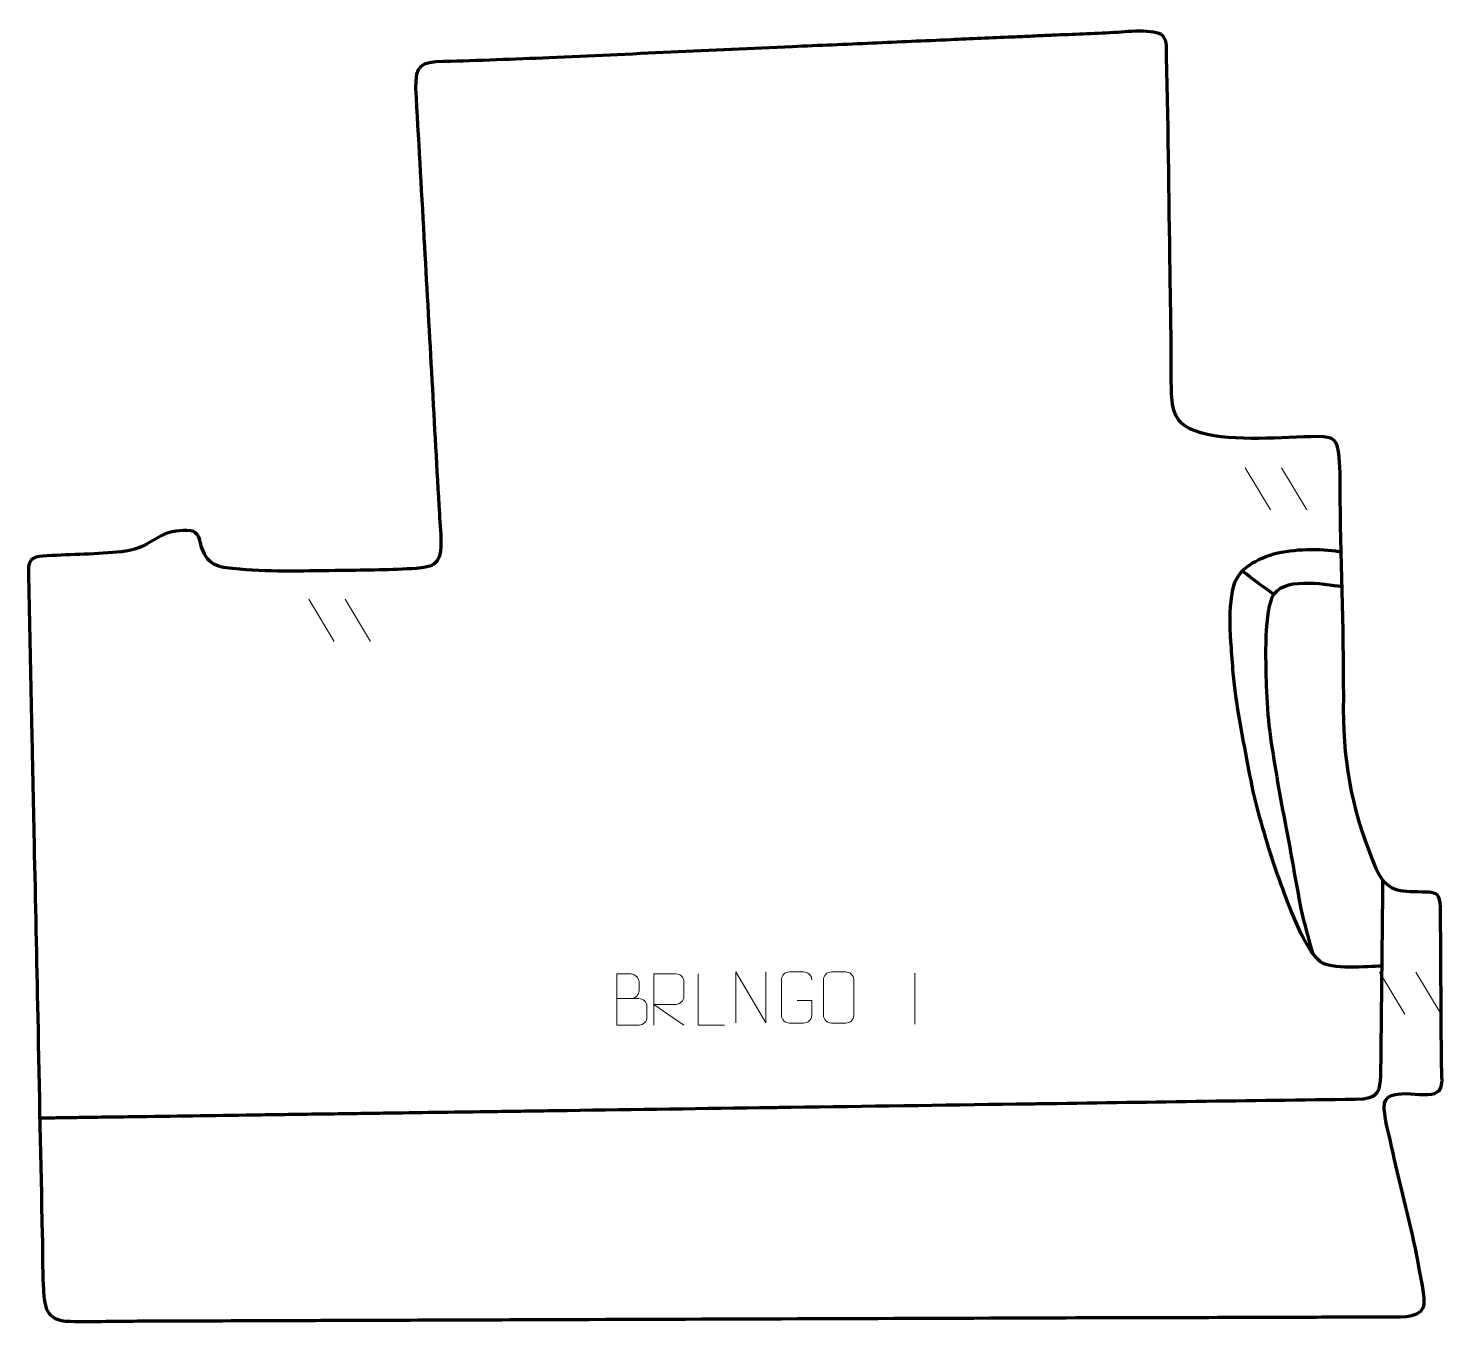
# Model space of a CAD drawing. Header units: millimetres. Extents: x 1348 to 2039, y 233 to 865.
import ezdxf

# ---------------------------------------------------------------- set-up
doc = ezdxf.new("R2010")
doc.units = ezdxf.units.MM
doc.header["$MEASUREMENT"] = 0
doc.layers.add('layer 2', color=7, linetype='Continuous')
doc.layers.add('layer 3', color=7, linetype='Continuous')

msp = doc.modelspace()

# ---------------------------------------------------------------- linework, layer by layer
at = {"layer": 'layer 2', "color": 142, "lineweight": 158}
for points, knots in [([(2008.7707, 406.9399), (2002.2124, 406.7326), (1983.8981, 405.0979), (1979.0917, 409.114), (1979.0917, 409.114), (1971.2618, 415.6567), (1964.4248, 434.8479), (1960.7289, 444.7008), (1960.7289, 444.7008), (1955.8473, 457.7149), (1951.7952, 471.0196), (1948.2612, 484.4584), (1948.2612, 484.4584), (1946.4387, 491.423), (1944.9991, 498.3683), (1943.6962, 505.4449), (1943.6962, 505.4449), (1940.9672, 520.3158), (1937.9488, 534.9335), (1936.5702, 550.0246), (1936.5702, 550.0246), (1936.1567, 554.7033), (1935.8354, 559.3905), (1935.4973, 564.0753), (1935.4973, 564.0753), (1935.3878, 565.584), (1935.2893, 567.0911), (1935.2019, 568.6012), (1935.2019, 568.6012), (1934.7657, 576.312), (1934.9593, 583.1638), (1936.3575, 590.7858), (1936.3575, 590.7858), (1937.5377, 596.5032), (1940.3281, 600.1087), (1945.2062, 603.2908), (1945.2062, 603.2908), (1948.1478, 605.2095), (1951.3309, 606.5484), (1954.6407, 607.6839), (1954.6407, 607.6839), (1963.8917, 610.7592), (1976.9286, 610.9315), (1986.561, 609.6911), (1986.561, 609.6911), (1987.4113, 609.5815), (1988.2613, 609.4679), (1989.1112, 609.3555)], [0, 0, 0, 0, 0.07692308, 0.07692308, 0.07692308, 0.07692308, 0.15384615, 0.15384615, 0.15384615, 0.15384615, 0.23076923, 0.23076923, 0.23076923, 0.23076923, 0.30769231, 0.30769231, 0.30769231, 0.30769231, 0.38461538, 0.38461538, 0.38461538, 0.38461538, 0.46153846, 0.46153846, 0.46153846, 0.46153846, 0.53846154, 0.53846154, 0.53846154, 0.53846154, 0.61538462, 0.61538462, 0.61538462, 0.61538462, 0.69230769, 0.69230769, 0.69230769, 0.69230769, 0.76923077, 0.76923077, 0.76923077, 0.76923077, 0.84615385, 0.84615385, 0.84615385, 0.84615385, 1, 1, 1, 1]), ([(1989.553, 592.2035), (1980.8064, 593.3529), (1959.8265, 597.2287), (1955.42, 586.8862), (1955.42, 586.8862), (1951.3718, 577.3843), (1952.3636, 552.4628), (1952.7734, 541.1835), (1952.7734, 541.1835), (1953.0493, 533.5929), (1953.6351, 526.1728), (1954.7305, 518.6531), (1954.7305, 518.6531), (1956.9304, 503.9284), (1959.3548, 489.6629), (1962.236, 475.0546), (1962.236, 475.0546), (1964.8598, 461.7513), (1966.9374, 448.2458), (1969.6353, 435.0043), (1969.6353, 435.0043), (1971.1619, 427.5123), (1973.3607, 420.1651), (1975.4247, 412.8081)], [0, 0, 0, 0, 0.14285714, 0.14285714, 0.14285714, 0.14285714, 0.28571429, 0.28571429, 0.28571429, 0.28571429, 0.42857143, 0.42857143, 0.42857143, 0.42857143, 0.57142857, 0.57142857, 0.57142857, 0.57142857, 0.71428571, 0.71428571, 0.71428571, 0.71428571, 1, 1, 1, 1]), ([(1353.8267, 332.867), (1356.9995, 332.9123), (1360.1722, 332.9576), (1363.3449, 333.0029), (1363.3449, 333.0029), (1366.5176, 333.0483), (1369.6904, 333.0937), (1372.8631, 333.139), (1372.8631, 333.139), (1382.7153, 333.2797), (1392.5674, 333.4204), (1402.4196, 333.5611), (1402.4196, 333.5611), (1422.2909, 333.8449), (1442.1622, 334.1287), (1462.0335, 334.4126), (1462.0335, 334.4126), (1472.0527, 334.5557), (1482.0717, 334.6987), (1492.0909, 334.8418), (1492.0909, 334.8418), (1501.9431, 334.9825), (1511.7953, 335.1233), (1521.6473, 335.264), (1521.6473, 335.264), (1538.3459, 335.5025), (1555.0445, 335.741), (1571.7431, 335.9796), (1571.7431, 335.9796), (1581.7623, 336.1226), (1591.7813, 336.2657), (1601.8005, 336.4088), (1601.8005, 336.4088), (1604.9732, 336.4541), (1608.146, 336.4994), (1611.3187, 336.5448), (1611.3187, 336.5448), (1644.7158, 337.0218), (1678.113, 337.4987), (1711.5101, 337.9758), (1711.5101, 337.9758), (1714.5159, 338.0187), (1717.5217, 338.0617), (1720.5273, 338.1046), (1720.5273, 338.1046), (1757.2642, 338.6292), (1794.001, 339.154), (1830.738, 339.6787), (1830.738, 339.6787), (1834.0777, 339.7264), (1837.4174, 339.7741), (1840.7571, 339.8218), (1840.7571, 339.8218), (1892.5372, 340.5621), (1944.3126, 341.4378), (1996.0953, 341.9929), (1996.0953, 341.9929), (2008.0211, 342.1208), (2008.5992, 345.8695), (2008.6975, 356.5761), (2008.6975, 356.5761), (2008.9451, 383.5228), (2009.2506, 410.4722), (2009.5282, 437.419), (2009.5282, 437.419), (2009.5644, 440.9293), (2009.6006, 444.4396), (2009.6367, 447.9498), (2009.6367, 447.9498), (2009.6367, 447.9498), (2009.6419, 448.4513), (2009.6419, 448.4513)], [0, 0, 0, 0, 0.05263158, 0.05263158, 0.05263158, 0.05263158, 0.10526316, 0.10526316, 0.10526316, 0.10526316, 0.15789474, 0.15789474, 0.15789474, 0.15789474, 0.21052632, 0.21052632, 0.21052632, 0.21052632, 0.26315789, 0.26315789, 0.26315789, 0.26315789, 0.31578947, 0.31578947, 0.31578947, 0.31578947, 0.36842105, 0.36842105, 0.36842105, 0.36842105, 0.42105263, 0.42105263, 0.42105263, 0.42105263, 0.47368421, 0.47368421, 0.47368421, 0.47368421, 0.52631579, 0.52631579, 0.52631579, 0.52631579, 0.57894737, 0.57894737, 0.57894737, 0.57894737, 0.63157895, 0.63157895, 0.63157895, 0.63157895, 0.68421053, 0.68421053, 0.68421053, 0.68421053, 0.73684211, 0.73684211, 0.73684211, 0.73684211, 0.78947368, 0.78947368, 0.78947368, 0.78947368, 0.84210526, 0.84210526, 0.84210526, 0.84210526, 0.89473684, 0.89473684, 0.89473684, 0.89473684, 1, 1, 1, 1])]:
    msp.add_open_spline(points, degree=3, knots=knots, dxfattribs=at)
msp.add_open_spline([(1956.3671, 588.4551), (1951.195, 592.2675), (1946.0231, 596.0797), (1940.851, 599.8921)], degree=3, dxfattribs=at)
at = {"layer": 'layer 3', "color": 22, "lineweight": 158}
msp.add_open_spline([(1760.3558, 857.6062), (1773.0459, 858.1635), (1785.7359, 858.721), (1798.426, 859.2783), (1798.426, 859.2783), (1808.4444, 859.7184), (1818.4629, 860.1584), (1828.4813, 860.5985), (1828.4813, 860.5985), (1831.8209, 860.7451), (1835.1604, 860.8918), (1838.4999, 861.0384), (1838.4999, 861.0384), (1841.8393, 861.1852), (1845.1788, 861.3318), (1848.5184, 861.4785), (1848.5184, 861.4785), (1858.3436, 861.9101), (1868.2119, 862.2804), (1878.0292, 862.7758), (1878.0292, 862.7758), (1883.286, 863.0411), (1898.4599, 864.9025), (1902.1416, 861.1795), (1902.1416, 861.1795), (1904.5444, 858.7497), (1903.85, 854.3978), (1903.9375, 851.1621), (1903.9375, 851.1621), (1904.9365, 813.8143), (1905.2247, 776.3357), (1905.8234, 738.9651), (1905.8234, 738.9651), (1905.9813, 729.0986), (1906.1394, 719.2321), (1906.2974, 709.3656), (1906.2974, 709.3656), (1906.3957, 700.375), (1905.8848, 690.1758), (1906.9184, 681.3481), (1906.9184, 681.3481), (1908.2344, 672.8747), (1912.8256, 669.689), (1920.6994, 667.3549), (1920.6994, 667.3549), (1937.4521, 662.8287), (1960.3536, 665.3154), (1977.8349, 665.548), (1977.8349, 665.548), (1986.0885, 665.6578), (1987.3486, 663.6232), (1988.2472, 655.4915), (1988.2472, 655.4915), (1988.9556, 649.0823), (1988.6282, 641.4194), (1988.7307, 634.844), (1988.7307, 634.844), (1989.3615, 600.619), (1990.6699, 566.6005), (1990.4549, 532.3429), (1990.4549, 532.3429), (1990.4196, 504.0614), (1995.5453, 480.1551), (2006.535, 454.1201), (2006.535, 454.1201), (2011.941, 442.8829), (2017.481, 443.4847), (2028.8316, 443.154), (2028.8316, 443.154), (2031.1737, 443.0858), (2035.614, 443.2962), (2036.8576, 440.8734), (2036.8576, 440.8734), (2038.1423, 437.9794), (2037.7746, 429.6261), (2037.8091, 425.9968), (2037.8091, 425.9968), (2038.0273, 402.4196), (2038.0308, 378.8025), (2038.3309, 355.2353), (2038.3309, 355.2353), (2038.3728, 351.9368), (2039.315, 347.9075), (2036.4591, 345.7059), (2036.4591, 345.7059), (2036.4591, 345.7059), (2035.9886, 345.3432), (2035.9886, 345.3432), (2035.9886, 345.3432), (2030.5339, 341.5717), (2009.8861, 349.832), (2010.2438, 337.9837), (2010.2438, 337.9837), (2010.2438, 337.9837), (2010.2636, 337.3295), (2010.2636, 337.3295), (2010.2636, 337.3295), (2010.8059, 330.6475), (2013.0556, 323.0982), (2014.4013, 316.3873), (2014.4013, 316.3873), (2018.2425, 298.2033), (2023.581, 280.5342), (2026.822, 262.1869), (2026.822, 262.1869), (2027.5725, 257.9388), (2030.813, 243.7181), (2029.4439, 240.4163), (2029.4439, 240.4163), (2027.058, 234.6624), (2015.7239, 235.7349), (2010.6568, 235.7606), (2010.6568, 235.7606), (2010.6568, 235.7606), (2010.2707, 235.7602), (2010.2707, 235.7602), (2010.2707, 235.7602), (1997.7135, 235.6644), (1985.1557, 235.6586), (1972.5983, 235.6164), (1972.5983, 235.6164), (1926.1564, 235.4465), (1879.7142, 235.3925), (1833.2731, 235.2299), (1833.2731, 235.2299), (1749.9076, 234.9338), (1666.5422, 234.6376), (1583.1767, 234.3416), (1583.1767, 234.3416), (1563.2961, 234.2709), (1543.4153, 234.2004), (1523.5345, 234.1297), (1523.5345, 234.1297), (1520.1932, 234.1179), (1516.852, 234.106), (1513.5107, 234.0941), (1513.5107, 234.0941), (1500.1455, 234.0466), (1486.7803, 233.9991), (1473.4151, 233.9517), (1473.4151, 233.9517), (1450.193, 233.8692), (1426.971, 233.7867), (1403.7489, 233.7043), (1403.7489, 233.7043), (1392.0491, 233.6549), (1380.2693, 233.3455), (1368.58, 233.5368), (1368.58, 233.5368), (1356.051, 233.7418), (1356.0073, 241.134), (1355.4733, 251.3984), (1355.4733, 251.3984), (1355.0543, 259.4531), (1355.2116, 267.8294), (1355.0181, 275.9514), (1355.0181, 275.9514), (1354.1752, 311.3228), (1353.5361, 346.6993), (1352.7946, 382.0729), (1352.7946, 382.0729), (1352.203, 410.2797), (1351.6113, 438.4867), (1351.0197, 466.6936), (1351.0197, 466.6936), (1350.8096, 476.7079), (1350.5996, 486.7222), (1350.3896, 496.7365), (1350.3896, 496.7365), (1350.3196, 500.0746), (1350.2495, 503.4127), (1350.1795, 506.7508), (1350.1795, 506.7508), (1350.1095, 510.0889), (1350.0394, 513.4269), (1349.9695, 516.7651), (1349.9695, 516.7651), (1349.8329, 523.2744), (1349.6964, 529.7837), (1349.5599, 536.2929), (1349.5599, 536.2929), (1349.116, 557.4896), (1348.6214, 578.6947), (1348.2227, 599.8911), (1348.2227, 599.8911), (1348.1925, 606.7921), (1351.4218, 606.9357), (1357.442, 607.288), (1357.442, 607.288), (1369.3722, 607.9611), (1381.9021, 608.1162), (1393.7242, 609.2972), (1393.7242, 609.2972), (1402.7436, 610.3554), (1405.9286, 613.0665), (1413.4098, 617.3217), (1413.4098, 617.3217), (1417.4509, 619.2718), (1422.8675, 620.0396), (1427.3108, 619.533), (1427.3108, 619.533), (1431.7811, 619.0235), (1431.5895, 615.237), (1432.7929, 611.5882), (1432.7929, 611.5882), (1436.4191, 601.4165), (1441.7728, 601.7135), (1451.491, 600.7397), (1451.491, 600.7397), (1467.6632, 599.257), (1484.8778, 599.9967), (1501.1716, 600.1477), (1501.1716, 600.1477), (1513.1698, 600.2589), (1525.8116, 600.3947), (1537.761, 601.1829), (1537.761, 601.1829), (1548.496, 601.9702), (1549.9542, 605.3867), (1549.648, 615.7978), (1549.648, 615.7978), (1549.4934, 621.0552), (1548.9425, 626.5731), (1548.6489, 631.883), (1548.6489, 631.883), (1546.2431, 675.4131), (1543.8149, 718.9423), (1541.3975, 762.4719), (1541.3975, 762.4719), (1541.3975, 762.4719), (1541.3698, 762.9722), (1541.3698, 762.9722), (1541.3698, 762.9722), (1540.0259, 787.1492), (1538.6099, 811.3258), (1537.3271, 835.5057), (1537.3271, 835.5057), (1537.04, 846.9041), (1539.8393, 848.3459), (1550.8864, 848.6509), (1550.8864, 848.6509), (1568.1776, 849.1252), (1585.3065, 849.7478), (1602.587, 850.5095), (1602.587, 850.5095), (1642.1533, 852.2535), (1681.7129, 854.1518), (1721.2838, 855.89), (1721.2838, 855.89), (1734.3077, 856.4621), (1747.3318, 857.0339), (1760.3558, 857.6062)], degree=3, knots=[0, 0, 0, 0, 0.015625, 0.015625, 0.015625, 0.015625, 0.03125, 0.03125, 0.03125, 0.03125, 0.046875, 0.046875, 0.046875, 0.046875, 0.0625, 0.0625, 0.0625, 0.0625, 0.078125, 0.078125, 0.078125, 0.078125, 0.09375, 0.09375, 0.09375, 0.09375, 0.109375, 0.109375, 0.109375, 0.109375, 0.125, 0.125, 0.125, 0.125, 0.140625, 0.140625, 0.140625, 0.140625, 0.15625, 0.15625, 0.15625, 0.15625, 0.171875, 0.171875, 0.171875, 0.171875, 0.1875, 0.1875, 0.1875, 0.1875, 0.203125, 0.203125, 0.203125, 0.203125, 0.21875, 0.21875, 0.21875, 0.21875, 0.234375, 0.234375, 0.234375, 0.234375, 0.25, 0.25, 0.25, 0.25, 0.265625, 0.265625, 0.265625, 0.265625, 0.28125, 0.28125, 0.28125, 0.28125, 0.296875, 0.296875, 0.296875, 0.296875, 0.3125, 0.3125, 0.3125, 0.3125, 0.328125, 0.328125, 0.328125, 0.328125, 0.34375, 0.34375, 0.34375, 0.34375, 0.359375, 0.359375, 0.359375, 0.359375, 0.375, 0.375, 0.375, 0.375, 0.390625, 0.390625, 0.390625, 0.390625, 0.40625, 0.40625, 0.40625, 0.40625, 0.421875, 0.421875, 0.421875, 0.421875, 0.4375, 0.4375, 0.4375, 0.4375, 0.453125, 0.453125, 0.453125, 0.453125, 0.46875, 0.46875, 0.46875, 0.46875, 0.484375, 0.484375, 0.484375, 0.484375, 0.5, 0.5, 0.5, 0.5, 0.515625, 0.515625, 0.515625, 0.515625, 0.53125, 0.53125, 0.53125, 0.53125, 0.546875, 0.546875, 0.546875, 0.546875, 0.5625, 0.5625, 0.5625, 0.5625, 0.578125, 0.578125, 0.578125, 0.578125, 0.59375, 0.59375, 0.59375, 0.59375, 0.609375, 0.609375, 0.609375, 0.609375, 0.625, 0.625, 0.625, 0.625, 0.640625, 0.640625, 0.640625, 0.640625, 0.65625, 0.65625, 0.65625, 0.65625, 0.671875, 0.671875, 0.671875, 0.671875, 0.6875, 0.6875, 0.6875, 0.6875, 0.703125, 0.703125, 0.703125, 0.703125, 0.71875, 0.71875, 0.71875, 0.71875, 0.734375, 0.734375, 0.734375, 0.734375, 0.75, 0.75, 0.75, 0.75, 0.765625, 0.765625, 0.765625, 0.765625, 0.78125, 0.78125, 0.78125, 0.78125, 0.796875, 0.796875, 0.796875, 0.796875, 0.8125, 0.8125, 0.8125, 0.8125, 0.828125, 0.828125, 0.828125, 0.828125, 0.84375, 0.84375, 0.84375, 0.84375, 0.859375, 0.859375, 0.859375, 0.859375, 0.875, 0.875, 0.875, 0.875, 0.890625, 0.890625, 0.890625, 0.890625, 0.90625, 0.90625, 0.90625, 0.90625, 0.921875, 0.921875, 0.921875, 0.921875, 0.9375, 0.9375, 0.9375, 0.9375, 0.953125, 0.953125, 0.953125, 0.953125, 0.96875, 0.96875, 0.96875, 0.96875, 1, 1, 1, 1], dxfattribs=at)
at = {"layer": 'layer 3', "color": 250, "lineweight": 9}
for points in [[(1942.3202, 650.2904), (1942.3202, 650.2904), (1954.6845, 629.7461), (1954.6845, 629.7461)], [(1960.0501, 650.2904), (1960.0501, 650.2904), (1972.4144, 629.7461), (1972.4144, 629.7461)], [(1485.211, 586.0847), (1485.211, 586.0847), (1497.5753, 565.5404), (1497.5753, 565.5404)], [(1502.9409, 586.0847), (1502.9409, 586.0847), (1515.3052, 565.5404), (1515.3052, 565.5404)], [(1781.0905, 403.5627), (1781.0905, 403.5627), (1781.0905, 378.5886), (1781.0905, 378.5886)], [(2008.0286, 404.0513), (2008.0286, 404.0513), (2020.3929, 383.507), (2020.3929, 383.507)], [(2025.7585, 404.0513), (2025.7585, 404.0513), (2038.1228, 383.507), (2038.1228, 383.507)]]:
    msp.add_open_spline(points, degree=3, dxfattribs=at)
for points, knots in [([(1635.4996, 391.1545), (1639.1382, 391.1549), (1642.7253, 391.1549), (1646.3647, 391.1545), (1646.3647, 391.1545), (1648.3401, 391.1372), (1650.2637, 389.4011), (1650.2637, 387.3515), (1650.2637, 387.3515), (1650.2633, 386.2229), (1650.2633, 383.1735), (1650.2637, 382.0446), (1650.2637, 382.0446), (1650.2813, 380.1867), (1648.7392, 378.1728), (1646.4177, 378.1897), (1646.4177, 378.1897), (1642.7779, 378.1901), (1639.1385, 378.1901), (1635.4996, 378.1897), (1635.4996, 378.1897), (1635.4996, 386.508), (1635.4996, 394.8258), (1635.4996, 403.1433), (1635.4996, 403.1433), (1637.8733, 403.1433), (1640.2474, 403.1433), (1642.6216, 403.1433), (1642.6216, 403.1433), (1644.3024, 403.1609), (1646.3992, 401.2504), (1646.4169, 399.288), (1646.4169, 399.288), (1646.4165, 397.2219), (1646.4165, 397.0759), (1646.4169, 395.0094), (1646.4169, 395.0094), (1646.4342, 392.9433), (1644.5797, 391.1372), (1642.5697, 391.1545)], [0, 0, 0, 0, 0.09090909, 0.09090909, 0.09090909, 0.09090909, 0.18181818, 0.18181818, 0.18181818, 0.18181818, 0.27272727, 0.27272727, 0.27272727, 0.27272727, 0.36363636, 0.36363636, 0.36363636, 0.36363636, 0.45454545, 0.45454545, 0.45454545, 0.45454545, 0.54545455, 0.54545455, 0.54545455, 0.54545455, 0.63636364, 0.63636364, 0.63636364, 0.63636364, 0.72727273, 0.72727273, 0.72727273, 0.72727273, 0.81818182, 0.81818182, 0.81818182, 0.81818182, 1, 1, 1, 1]), ([(1653.6212, 378.1861), (1653.6212, 378.1861), (1653.6212, 403.1396), (1653.6212, 403.1396), (1653.6212, 403.1396), (1657.216, 403.1396), (1660.8115, 403.1396), (1664.4067, 403.1396), (1664.4067, 403.1396), (1666.732, 403.1019), (1668.2893, 401.6119), (1668.2852, 399.2455), (1668.2852, 399.2455), (1668.2848, 397.21), (1668.2848, 394.1506), (1668.2852, 392.1146), (1668.2852, 392.1146), (1668.2787, 390.2391), (1666.4664, 388.2973), (1664.4569, 388.2782), (1664.4569, 388.2782), (1664.4569, 388.2782), (1653.6212, 388.2782), (1653.6212, 388.2782), (1653.6212, 388.2782), (1653.6212, 388.2782), (1668.2759, 378.1861), (1668.2759, 378.1861)], [0, 0, 0, 0, 0.125, 0.125, 0.125, 0.125, 0.25, 0.25, 0.25, 0.25, 0.375, 0.375, 0.375, 0.375, 0.5, 0.5, 0.5, 0.5, 0.625, 0.625, 0.625, 0.625, 0.75, 0.75, 0.75, 0.75, 1, 1, 1, 1]), ([(1688.2088, 378.1823), (1688.2088, 378.1823), (1675.2597, 378.1823), (1675.2597, 378.1823), (1675.2597, 378.1823), (1675.2597, 378.1823), (1675.2597, 403.1359), (1675.2597, 403.1359)], [0, 0, 0, 0, 0.33333333, 0.33333333, 0.33333333, 0.33333333, 1, 1, 1, 1]), ([(1693.7134, 379.2354), (1693.7134, 379.2354), (1693.7134, 404.1889), (1693.7134, 404.1889), (1693.7134, 404.1889), (1693.7134, 404.1889), (1708.3682, 379.2354), (1708.3682, 379.2354), (1708.3682, 379.2354), (1708.3682, 379.2354), (1708.3682, 404.1889), (1708.3682, 404.1889)], [0, 0, 0, 0, 0.25, 0.25, 0.25, 0.25, 0.5, 0.5, 0.5, 0.5, 1, 1, 1, 1]), ([(1723.5906, 390.1685), (1723.5906, 390.1685), (1730.7587, 390.1685), (1730.7587, 390.1685), (1730.7587, 390.1685), (1730.7587, 390.1685), (1730.7587, 383.0004), (1730.7587, 383.0004), (1730.7587, 383.0004), (1730.619, 380.677), (1728.9418, 379.1974), (1726.794, 379.1866), (1726.794, 379.1866), (1724.4622, 379.187), (1722.1302, 379.187), (1719.7987, 379.1866), (1719.7987, 379.1866), (1717.8738, 379.0812), (1715.9016, 380.9657), (1715.9128, 382.983), (1715.9128, 382.983), (1715.9132, 388.7531), (1715.9132, 394.5228), (1715.9128, 400.2921), (1715.9128, 400.2921), (1715.917, 402.4302), (1717.6638, 404.1494), (1719.8161, 404.136), (1719.8161, 404.136), (1722.1418, 404.136), (1724.4679, 404.136), (1726.794, 404.136), (1726.794, 404.136), (1728.7407, 404.1714), (1730.7321, 402.6799), (1730.7587, 400.2422)], [0, 0, 0, 0, 0.1, 0.1, 0.1, 0.1, 0.2, 0.2, 0.2, 0.2, 0.3, 0.3, 0.3, 0.3, 0.4, 0.4, 0.4, 0.4, 0.5, 0.5, 0.5, 0.5, 0.6, 0.6, 0.6, 0.6, 0.7, 0.7, 0.7, 0.7, 0.8, 0.8, 0.8, 0.8, 1, 1, 1, 1]), ([(1740.3606, 404.1354), (1742.6863, 404.1354), (1745.0124, 404.1354), (1747.3385, 404.1354), (1747.3385, 404.1354), (1749.2851, 404.171), (1751.2765, 402.6794), (1751.3032, 400.2418), (1751.3032, 400.2418), (1751.3028, 394.4949), (1751.3028, 388.7476), (1751.3032, 382.9999), (1751.3032, 382.9999), (1751.1634, 380.6765), (1749.4862, 379.1969), (1747.3385, 379.1861), (1747.3385, 379.1861), (1745.0066, 379.1865), (1742.6747, 379.1865), (1740.3432, 379.1861), (1740.3432, 379.1861), (1738.4182, 379.0807), (1736.4461, 380.9652), (1736.4573, 382.9825), (1736.4573, 382.9825), (1736.4576, 388.7526), (1736.4576, 394.5223), (1736.4573, 400.2916), (1736.4573, 400.2916), (1736.4615, 402.4297), (1738.2082, 404.1489), (1740.3606, 404.1354)], [0, 0, 0, 0, 0.11111111, 0.11111111, 0.11111111, 0.11111111, 0.22222222, 0.22222222, 0.22222222, 0.22222222, 0.33333333, 0.33333333, 0.33333333, 0.33333333, 0.44444444, 0.44444444, 0.44444444, 0.44444444, 0.55555556, 0.55555556, 0.55555556, 0.55555556, 0.66666667, 0.66666667, 0.66666667, 0.66666667, 0.77777778, 0.77777778, 0.77777778, 0.77777778, 1, 1, 1, 1])]:
    msp.add_open_spline(points, degree=3, knots=knots, dxfattribs=at)

doc.saveas('drawing.dxf')
